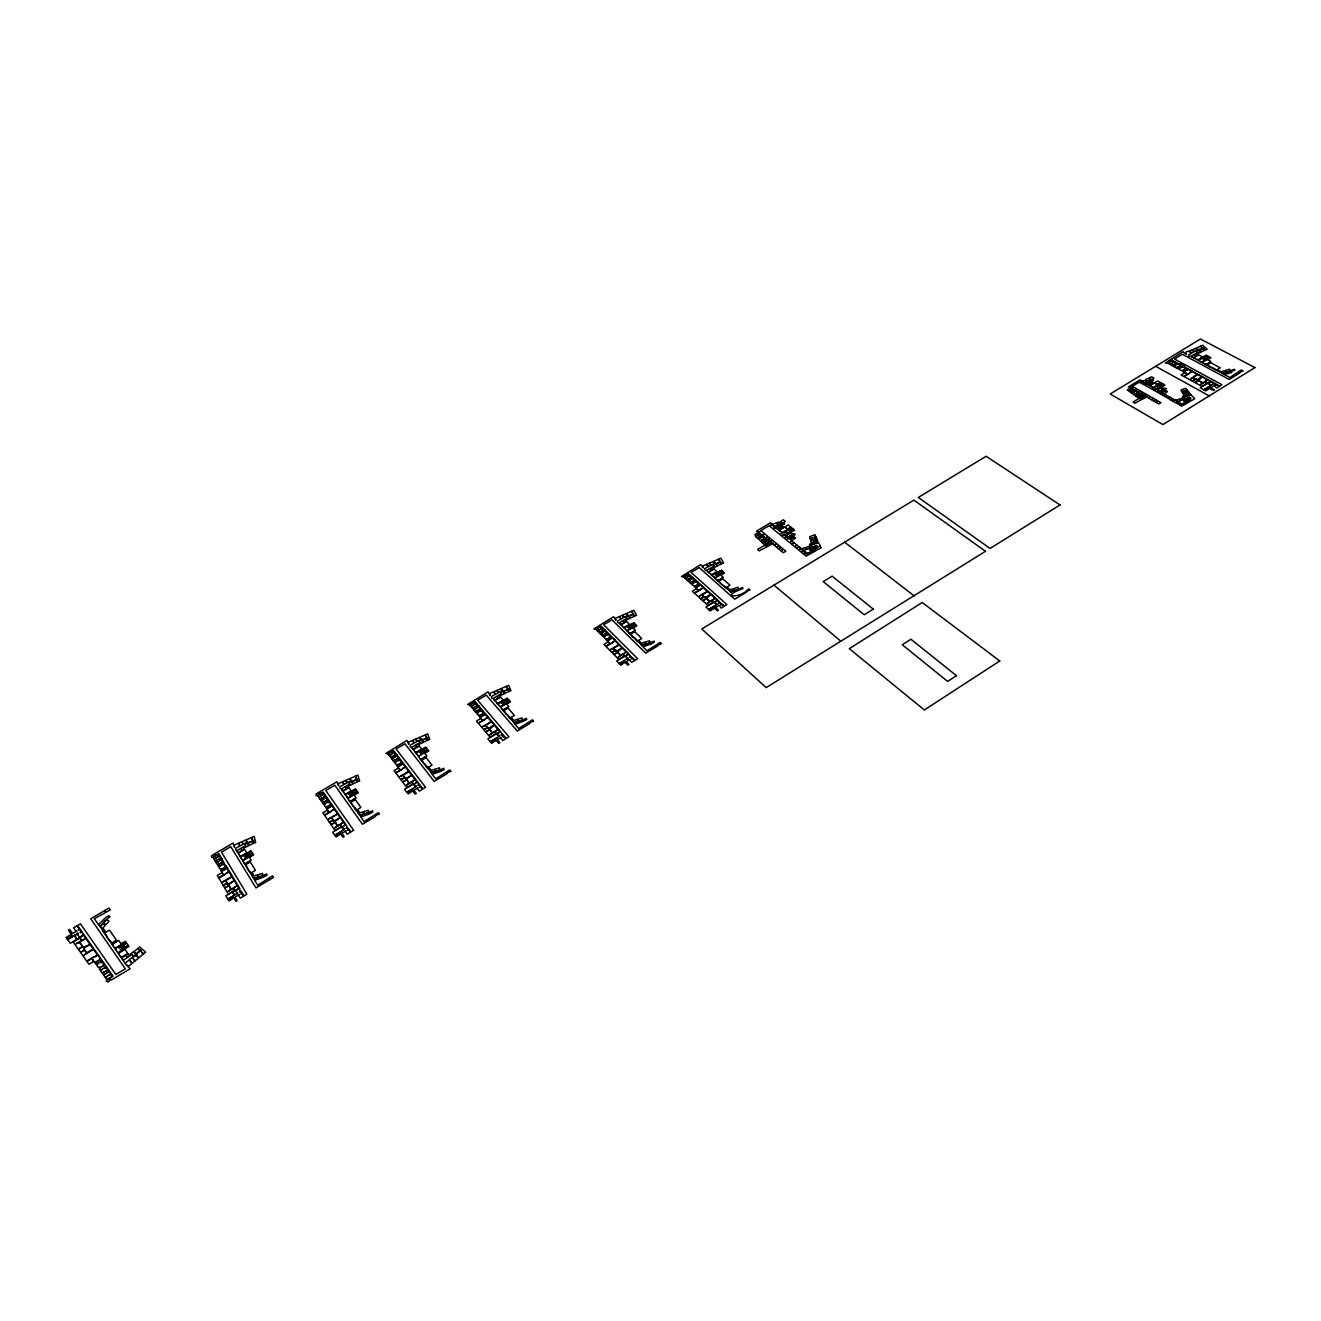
<?xml version="1.0" encoding="UTF-8"?>
<svg xmlns="http://www.w3.org/2000/svg" width="1321" height="1321" viewBox="0 0 1321 1321"><rect width="100%" height="100%" fill="white"/><g stroke="black" fill="none" stroke-linecap="round" stroke-linejoin="round"><path stroke-width="1.5" d="M1178.2 403.995L1176.185 402.855M1162.794 395.293L1159.144 393.245M1164.924 396.498L1163.025 395.425M1168.177 398.331L1165.205 396.663M1168.524 398.529L1170.588 399.702M1173.131 401.138L1170.555 400.032L1172.701 398.711L1175.013 399.982M1178.448 404.143L1179.554 404.771M1207.163 355.696L1206.023 356.389L1206.915 355.564L1206.056 355.101L1200.459 358.536L1205.165 356.637L1204.917 357.809L1198.147 360.006C1203.183 363.225 1191.905 357.198 1197.767 359.807L1202.49 356.901L1198.593 354.821L1193.87 357.71C1198.725 360.881 1187.364 354.722 1193.424 357.496L1196.397 355.679L1194.712 354.788L1196.843 355.415L1198.18 354.606L1196.892 353.912L1201.02 352.195L1198.725 350.197L1196.496 351.518L1198.279 352.426C1194.828 353.235 1188.603 359.213 1188.471 354.903L1198.246 349.487L1202.952 348.463L1202.605 347.654L1204.719 349.52L1203.216 348.694L1199.65 350.263L1201.284 351.782L1207.196 349.19L1202.704 345.26L1200.822 346.085L1201.829 347.473L1200.442 346.251L1195.901 348.249L1197.255 349.504L1195.34 348.48L1192.236 349.85L1194.085 351.336L1191.724 350.065L1189.313 351.122L1191.41 352.724L1188.817 351.336C1181.535 351.617 1190.072 356.175 1184.243 353.07L1183.038 351.65L1165.353 362.961L1167.5 363.292L1169.25 361.327L1170.34 361.921L1167.979 363.358L1169.63 364.249L1171.81 363.275L1169.944 364.431L1171.859 365.471L1174.088 364.53L1172.222 365.669L1173.725 366.495L1175.954 365.537L1174.072 366.677L1176.103 367.783L1178.315 366.825L1176.45 367.981L1177.886 368.774L1180.181 367.849L1179.257 369.517L1180.908 370.425L1184.095 369.979L1182.212 371.135L1183.484 371.828L1187.761 369.203L1184.409 369.401L1184.954 367.172L1191.707 370.838L1188.074 369.368L1183.798 371.994L1187.018 373.76L1184.557 372.885L1181.139 374.982L1183.715 376.386L1189.594 373.216L1184.095 376.584L1192.054 380.96L1195.835 379.061L1192.417 381.158L1194.96 382.562L1198.675 380.63L1195.257 382.727L1201.945 386.393L1206.965 383.305L1204.702 382.066L1200.541 384.626L1202.358 383.09L1199.088 380.844L1202.804 382.875L1206.783 380.431L1205.033 381.852L1207.84 383.404L1210.663 381.653L1197.701 374.603L1192.979 377.509L1194.745 378.929L1192.582 377.756L1190.469 379.044L1197.239 374.355L1192.203 371.614L1189.742 372.687L1192.103 371.052L1212.117 381.934L1209.673 382L1208.566 384.114L1207.311 383.437L1200.178 387.829L1203.662 389.761L1209.821 386.194L1203.91 389.86L1208.897 387.994L1204.901 390.471L1205.677 390.884L1209.673 388.424L1213.537 390.537L1214.527 389.943L1210.647 387.813L1214.049 385.715L1216.79 388.027L1219.399 386.409L1218.028 385.666L1219.778 386.112L1221.975 384.741L1174.518 359.015L1182.278 354.276L1229.24 379.507L1239.94 372.902L1238.999 372.406L1243.144 370.92L1241.327 369.963L1229.834 377.525L1224.253 374.537L1231.783 372.472L1231.04 371.432L1235.019 370.128L1234.375 369.236L1227.82 371.895L1230.545 370.739L1229.438 369.203L1225.426 370.474L1226.879 372.192L1223.048 373.397C1226.796 375.775 1218.821 371.795 1222.586 373.149L1225.805 372.175L1224.848 370.64L1221.496 371.696L1217.004 370.161C1220.307 372.885 1203.827 363.11 1216.757 369.996L1220.257 367.832L1210.713 362.73L1207.212 364.877L1211.175 367.519L1206.321 364.926L1209.92 362.317M1158.814 393.047L1143.936 384.642M1133.451 389.91L1130.66 392.188L1133.699 390.653L1132.956 390.223M1143.606 384.461L1139.544 382.479C1142.318 379.969 1128.481 388.457 1132.691 386.591L1153.283 398.232L1151.07 399.586L1148.659 398.232L1149.815 397.126L1148.329 398.034C1146.925 395.095 1143.656 395.953 1146.199 397.208L1134.789 403.252L1133.055 402.063L1139.065 398.397L1140.502 398.843L1138.999 397.968L1142.698 395.706L1138.702 397.803L1137.001 396.828L1140.667 394.583L1136.687 396.647L1135.466 395.953L1139.164 393.691L1135.416 395.557L1134.161 394.863L1137.546 392.783L1133.847 394.665L1127.193 389.926L1130.231 388.077L1131.734 388.935L1129.438 390.603L1131.965 389.068L1134.045 389.811L1131.073 387.202L1128.266 387.02L1140.04 379.837L1141.74 380.729L1140.601 381.422L1142.962 382.066L1142.104 381.125L1146.463 380.134L1145.868 379.408L1151.615 376.799L1154.042 378.07L1151.45 379.655L1149.567 378.962L1150.294 379.375C1147.916 381.538 1149.138 378.879 1151.202 381.208L1153.299 379.837L1151.417 381.323L1154.009 383.107L1157.51 380.96L1160.895 382.842C1155 384.411 1158.121 386.657 1161.308 383.073L1163.025 384.031C1157.196 384.428 1162.298 387.928 1160.432 385.963L1163.322 384.196L1164.99 385.105L1161.44 386.954L1164.131 388.457L1161.473 389.233L1162.199 389.645C1158.253 393.047 1164.957 386.657 1166.46 388.671L1161.836 391.544L1164.858 390.124L1167.467 391.544L1163.273 395.012L1164.775 394.352L1166.691 395.408L1165.683 396.366L1166.988 395.573L1169.993 397.225L1169.002 398.232L1170.34 397.406L1172.421 398.562M1146.034 383.8L1150.641 384.708L1153.464 383.437L1149.997 385.567C1154.224 387.78 1146.529 385.237 1150.277 384.939L1144.069 384.163L1145.34 383.404L1143.375 382.297L1144.878 382.694L1147.8 380.894C1149.435 379.292 1144.036 383.09 1146.628 383.668M1150.756 380.96L1153.101 379.672L1151.235 380.811M1175.905 402.707L1173.131 401.501C1173.659 398.48 1179.372 402.393 1176.02 400.197L1182.906 397.968L1184.491 398.859L1180.974 400.445L1179.257 399.768L1180.495 400.659L1176.384 402.41L1178.068 401.7L1180.082 402.839L1178.926 403.846L1181.535 403.648C1178.101 405.96 1193.771 399.157 1190.469 397.885L1184.326 401.336L1183.352 400.758L1189.775 397.192L1184.871 398.694L1183.104 397.753M708.502 609.427L715.272 605.629L708.7 609.575M619.103 663.571L625.857 659.526M490.157 741.642L497.307 737.597L490.322 741.791M227.707 899.023L235.336 894.73M334.642 835.186L342.073 830.992L334.807 835.351M227.856 899.205L232.826 896.216M717.567 572.257L718.971 572.852L717.204 571.927M715.404 574.222L718.03 572.67M718.294 572.241L719.549 571.498M721.679 570.507L720.407 571.266M630.431 625.328L624.371 627.723C627.822 631.95 619.648 623.925 624.106 627.458L629.457 624.272L626.649 621.53L621.299 624.701C624.618 628.846 616.412 620.655 620.969 624.404L624.338 622.406L623.132 621.233L624.85 622.141L626.369 621.233L625.444 620.325L629.82 618.509L628.449 615.982L625.939 617.419L627.244 618.624C623.545 619.202 616.99 626.071 617.386 620.969L628.284 615.091L629.044 615.85L632.941 614.149L632.908 613.159L634.163 615.553L633.089 614.447L629.275 616.114L630.216 618.046L636.54 615.305L633.882 610.302L631.867 611.161L632.28 612.894L631.455 611.342L626.583 613.439L627.376 615.041L625.989 613.704L622.653 615.14L623.809 617.056L622.108 615.388L619.532 616.494L620.87 618.542L619.004 616.725L615.553 618.211L615.9 620.21L613.621 616.725L593.856 628.928L595.705 629.457L598 627.211L598.776 627.987L596.118 629.572L597.29 630.744L599.635 629.721L597.505 630.976L598.875 632.346L601.253 631.355L599.14 632.61L600.213 633.7L602.591 632.693L600.461 633.948L601.897 635.401L604.275 634.394L602.145 635.649L603.185 636.689L605.596 635.731L604.159 637.68L605.348 638.869L608.403 638.555L606.273 639.81L607.181 640.718L612.036 637.845L611.128 636.937L608.898 637.861L610.219 635.236L615.041 640.058L612.267 638.076L607.396 640.949L609.708 643.261L607.776 642.072L603.912 644.367L605.745 646.233L612.25 642.782L606.009 646.497L611.689 652.26L615.817 650.213L611.953 652.524L613.753 654.357L617.848 652.26L613.984 654.572L618.756 659.41L624.437 656.009L622.818 654.374L618.112 657.197L620.325 655.48L618.145 652.557L620.804 655.249L625.328 652.541L623.198 654.159L625.213 656.19L628.416 654.275L619.136 644.962L613.786 648.165L614.876 649.982L613.34 648.429L610.616 649.519L618.806 644.631L615.206 641.015L612.581 642.155L615.322 640.355L629.638 654.704L627.392 654.622L625.626 657.098L624.717 656.19L616.61 661.045L619.83 664.281L624.503 661.788L620.523 665.057L625.064 662.349L627.822 665.14L628.945 664.48L626.171 661.689L630.034 659.377L629.473 660.071L631.702 662.333L634.674 660.55L633.7 659.559L635.137 660.203L637.63 658.7L603.647 624.75L611.986 619.83L645.688 653.152L657.841 645.87L657.164 645.209L661.491 643.69L660.186 642.435L646.943 650.807L642.931 646.861L651.071 643.971L654.357 642.221L654.093 641.114L647.141 643.905L650.048 642.7L649.602 640.768L645.474 642.039L646.184 644.202L642.254 645.408C644.83 648.545 638.918 643.178 641.907 645.077L645.209 644.12L644.896 642.204L641.445 643.261L638.753 640.619L637.911 641.131C639.826 645.011 628.598 631.719 637.729 640.9L641.725 638.538L634.856 631.785L630.877 634.146L633.535 637.597L630.051 634.146L634.278 631.24L629.803 633.915L628.334 632.462L630.1 633.469L635.451 630.299L632.709 627.607L627.376 630.778C630.117 634.41 622.868 626.864 627.244 630.563L634.608 626.187L633.931 625.527L628.383 628.235L631.669 625.824L634.922 624.932L635.236 626.171L633.502 627.772L636.904 625.741L634.179 623.099M630.695 624.883L631.983 624.123M634.163 623.099L632.858 623.875M247.605 853.234L244.402 855.579L243.939 854.836L250.973 850.674L250.131 852.474L251.568 851.616L253.649 854.885L249.867 857.131L251.882 853.828L248.53 854.737L245.062 857.89L250.808 854.472L251.32 855.298L243.147 860.153L241.66 859.013L243.411 861.853L243.229 860.417L249.124 856.9L251.188 860.219L245.26 863.752L243.774 862.464L244.88 864.248L249.834 861.292L245.062 864.545L247.671 868.805L245.871 864.595L250.263 861.969L255.432 870.324L251.007 872.95L248.018 869.35L251.007 874.238L252.063 872.669L254.078 875.939L257.678 874.849L257.545 877.127L254.127 878.118C251.634 875.707 256.191 882.395 254.375 878.531L258.487 877.276L258.289 874.667L262.582 873.346L262.598 875.658L259.477 876.979L266.892 873.974L266.892 875.328L263.308 877.243L254.722 880.281L257.727 885.186L272.522 875.84L273.513 877.408L269.913 879.555L268.956 879.01L269.467 879.836L255.96 887.91L230.746 846.678L221.515 852.128L246.862 894.135L244.104 895.787L242.833 894.961L243.576 896.183L240.273 898.164L238.606 895.374L239.316 894.565L235.039 897.124L237.086 900.592L235.848 901.335L233.8 897.867L228.764 900.872L233.388 897.174L228.269 899.898L225.858 895.902L234.857 890.519L235.534 891.642L237.83 888.785L239.993 888.967L229.326 871.216L226.238 873.231L229.061 872.009L231.736 876.483L222.655 881.9L225.544 880.727L226.7 882.659L226.04 880.43L231.984 876.896L238.903 888.406L235.353 890.536L233.85 888.026L236.294 886.209L231.274 889.198L229.293 885.879L230.746 889.446L228.203 891.394L233.437 888.273L234.643 890.288L228.318 894.069L224.768 888.075L229.078 885.516L224.62 887.811L223.266 885.532L227.559 882.973L223.084 885.202L218.857 878.069L225.792 873.957L218.659 877.738L217.305 875.443L221.598 872.9L223.183 874.419L221.482 871.546L226.865 868.359C231.902 876.797 225.181 862.365 225.313 865.783L223.827 868.26L226.023 866.956L226.7 868.079L221.317 871.266L220.64 870.143L223.001 868.739L219.946 868.97L219.071 867.517L220.921 865.255L218.345 866.295L217.585 865.007L219.93 863.604L217.404 864.694L216.33 862.894L218.675 861.507L216.149 862.596L215.34 861.242L217.684 859.855L215.141 860.912L214.134 859.211L216.479 857.824L213.969 858.931L213.094 857.478L216.05 855.727L215.472 854.77L212.714 857.329L211.525 857.412L211.69 855.612L233.041 843.062L234.461 847.289L234.577 844.912L238.275 843.31L239.679 845.556L238.837 843.062L241.594 841.857L242.882 843.921L242.189 841.609L245.756 840.057L246.796 841.708L246.4 839.776L251.601 837.514L252.047 839.396L252.03 837.332L254.193 836.391L255.663 842.468L248.893 845.407L248.398 843.079L252.493 841.279L253.285 842.633L253.731 840.75L252.608 839.743L252.41 840.916L248.232 842.748L247.671 841.824L235.732 848.28C234.692 854.274 241.826 846.497 245.855 845.952L244.864 844.466L247.638 842.881L248.398 845.952L243.708 847.9L244.418 849.023L242.734 850.014L241.264 848.858L242.172 850.328L238.441 852.54L236.987 851.401L238.936 854.588L238.705 852.904L244.633 849.386L246.73 852.788L240.802 856.305L239.365 855.281L241.281 858.386L241 856.635L243.411 855.215L244.104 856.355L249.355 852.937L247.341 852.821M351.98 791.081L348.529 792.848L352.41 792.633L353.879 790.982L351.848 790.899L355.382 788.802L358.305 792.782L354.622 794.961L356.472 791.807L353.136 792.699L349.834 795.754L355.415 792.435L355.976 793.211L348.034 797.917C344.319 793.558 350.23 802.425 348.117 798.181L353.863 794.763L356.125 797.901L350.362 801.335L348.794 800.13L349.999 801.814L354.821 798.941L350.197 802.111L353.054 806.14L351.023 802.128L355.299 799.585L360.947 807.478L356.653 810.054C349.124 799.073 358.14 815.123 356.769 810.301L357.694 809.756L359.906 812.861L363.457 811.771L363.457 813.951L360.072 814.925C357.43 812.663 362.383 818.987 360.336 815.321L364.398 814.083L364.051 811.589L368.311 810.301L368.443 812.498L365.389 813.786L372.671 810.846L372.753 812.118L369.236 814L360.782 817.005L364.068 821.629L378.45 812.564L379.523 814.033L375.032 815.618L375.593 816.395L362.449 824.254L334.807 785.219L325.825 790.519L353.648 830.282L350.957 831.9L349.636 831.124L350.445 832.28L347.241 834.212L345.408 831.57L346.069 830.793L341.908 833.27L344.17 836.556L342.965 837.283L340.702 833.997L335.815 836.936L340.257 833.353L335.253 836.011L332.611 832.213L341.379 826.979L342.106 828.052L344.253 825.295L346.449 825.46L334.741 808.634L331.753 810.599L334.51 809.41L337.466 813.637L328.615 818.904L331.472 817.749L332.727 819.581L331.951 817.468L337.73 814.017L345.326 824.931L341.875 826.996L340.224 824.618L342.568 822.851L337.681 825.774L335.517 822.62L337.169 826.005L334.725 827.904L339.811 824.865L341.132 826.764L334.989 830.447L331.092 824.766L335.27 822.273L330.911 824.519L329.441 822.372L333.619 819.879L329.226 822.058L324.586 815.305L331.323 811.292L324.372 814.991L322.869 812.811L327.047 810.334L328.747 811.771L326.865 809.046L332.099 805.942C337.648 813.934 330.085 800.262 330.415 803.515L329.045 805.876L331.175 804.621L331.918 805.678L326.683 808.782L325.94 807.725L328.235 806.355L325.181 806.619L324.223 805.232L325.957 803.052L323.414 804.076L322.572 802.854L324.867 801.5L322.374 802.557L321.201 800.856L323.48 799.502L321.003 800.559L320.111 799.304L322.407 797.95L319.913 798.99L318.79 797.372L321.069 796.018L318.609 797.108L317.651 795.721L320.524 794.02L319.897 793.112L317.255 795.589L316.066 795.688L316.132 793.971L336.921 781.735L338.589 785.764L338.572 783.502L342.205 781.916L343.724 784.063L342.75 781.685L345.458 780.513L346.862 782.461L346.036 780.249L349.553 778.73L350.676 780.298L350.164 778.465L355.299 776.236L355.844 778.019L355.712 776.054L357.842 775.13L359.642 780.909L352.988 783.799L352.377 781.586L356.389 779.819L357.264 781.107L357.611 779.291L356.422 778.366L356.29 779.489L352.195 781.272L351.568 780.381L339.926 786.705C339.084 792.435 346.036 784.905 349.966 784.36L348.893 782.957L351.584 781.405L352.525 784.327L347.918 786.226L348.694 787.299L347.06 788.274L345.524 787.184L346.515 788.571L342.882 790.718C339.002 786.292 345.739 795.903 343.163 791.064L348.926 787.646L351.221 790.866L345.458 794.284C341.66 790.123 348.381 799.535 345.673 794.615L348.017 793.211L348.794 794.301L352.129 791.279M501.303 702.64L504.011 701.022M504.473 700.757L505.96 700.147L504.639 700.939M501.386 702.855L504.176 701.203M355.877 789.496L354.49 790.321L356.043 789.694M419.566 751.765L422.34 750.113M422.803 749.833L424.322 749.222L422.951 750.031M426.27 747.769L424.9 748.594L426.435 747.967M419.632 751.996L422.489 750.311M781.553 524.288L780.315 524.354L781.487 522.967L779.572 523.76L780.612 522.257L782.329 523.149L785.368 521.366L783.221 519.747L780.265 521.977L776.748 522.637L777.161 523.529L776.319 522.835L772.504 524.536L773.132 525.692L770.903 524.833L772.24 524.041L770.572 522.786L756.454 531.108L758.006 532.413L759.41 531.587L758.782 532.346L761.755 534.807L757.709 537.515L761.193 535.798L760.549 535.253M775.807 527.872L780.249 529.143L783.419 527.74L779.357 530.15C783.006 533.024 775.988 529.473 779.803 529.391L777.937 529.622L775.493 527.607L773.726 528.251L775.196 527.376L773.495 525.973L774.915 526.501L778.333 524.487C780.364 522.72 773.924 526.864 776.434 527.756M781.305 524.668L783.997 523.232L781.834 524.52M781.702 524.982L784.558 523.76L782.049 524.685M67.487 939.314L75.429 934.971L67.619 939.561M1179.884 404.953L1181.486 406.224L1183.781 404.92L1182.609 404.259L1184.111 404.738L1185.333 404.044L1184.177 403.4L1185.812 403.78L1194.729 398.744L1190.898 394.781L1182.956 397.439L1182.477 396.35L1186.572 395.078L1185.68 393.675L1185.878 394.913L1184.111 395.441L1182.906 393.41L1185.449 393.295L1183.847 390.752L1181.767 391.495L1180.924 390.058L1185.779 388.192L1186.918 389.662L1185.284 390.256L1185.977 391.214L1187.15 389.976L1188.206 391.33L1186.175 391.495L1187.1 392.783L1188.388 391.561L1189.461 392.981L1187.364 393.146L1188.883 395.243M815.255 539.331L816.774 538.836L817.517 540.553L815.354 540.685L815.833 543.757L817.105 543.294L816.081 541.395L817.649 540.85L817.633 543.096L818.525 542.782L820.242 545.705L819.482 546.118L821.414 547.67L811.077 553.35L809.525 552.822L810.533 553.648L809.096 554.44L807.709 553.796L808.733 554.638L806.074 556.091L803.151 553.697M815.14 539.034L816.642 538.539L815.932 536.871L814.413 538.308L813.951 537.135L815.767 536.508L814.991 534.691L809.591 536.739L810.087 538.489L812.365 537.68L812.729 538.836L810.186 538.869L810.665 540.487C812.547 537.531 813.918 541.709 812.597 540.206L810.747 540.817L811.457 543.311L813.389 542.733L813.505 541.247L814.05 542.948L809.575 544.318L809.79 545.639L814.05 544.103C817.996 542.683 806.52 545.408 811.408 547.224L816.774 545.606L809.344 549.635L810.202 550.362L817.303 546.465C822.735 546.977 799.783 556.851 806.768 553.02L805.727 552.161L802.937 553.516L796.546 548.248M1184.442 391.693L1181.965 391.809L1182.741 393.146L1184.623 391.99M1207.179 355.679L1210.961 357.677L1207.955 359.527L1209.309 358.123L1208.055 357.463M1208.335 357.017L1203.299 360.121M1207.708 357.661L1208.649 358.173L1202.16 362.152C1196.298 359.411 1206.453 365.108 1202.358 362.317L1207.047 359.444L1210.862 361.475L1205.974 364.728L1203.943 363.638L1206.156 364.365M1206.056 358.42L1205.66 358.668M1155.627 366.313L1209.243 395.887M1151.384 399.768L1153.481 400.94L1155.677 399.586L1153.018 398.397M1153.827 401.138L1156.024 402.393L1157.477 401.501L1156.37 402.591L1158.798 403.962L1161.027 402.608L1155.413 399.751M844.631 542.188L913.95 595.738M798.809 546.564L796.976 545.111L795.407 546.035L796.679 544.863L794.053 542.766L792.534 543.674L793.789 542.568L792.121 541.23L790.42 541.94L795.556 537.977L793.26 536.177L789.859 537.746L795.275 534.51L794.35 533.767L788.885 536.574L792.963 534.146L790.619 532.247L794.664 530.183L793.227 529.027L789.842 531.025C791.048 533.816 787.002 528.747 792.963 528.813L791.461 527.607L787.415 530.002L786.837 529.176L791.097 527.31L788.142 524.949L784.047 527.376L780.959 524.387M805.513 551.996L803.746 550.543L801.864 551.336L806.471 549.404L805.43 548.298L807.015 549.156L810.995 547.406L809.591 546.283L802.045 548.661C805.893 549.8 796.084 549.404 801.071 548.364L799.056 546.762L796.299 548.05L769.565 526.039C773.016 523.133 756.438 532.974 761.193 530.91L785.83 551.171L783.237 552.706L781.124 550.973L782.511 549.701L780.81 550.708L778.911 549.14L780.315 547.868L778.597 548.892L776.781 547.389L778.234 546.151L776.517 547.175L774.42 545.441L775.856 544.186L774.123 545.21C773.214 541.643 770.242 542.039 772.174 544.136L759.08 550.907L757.627 549.404L764.644 545.276L765.998 545.854L764.694 544.764L769.02 542.204L764.43 544.549L762.96 543.311L767.237 540.784L762.679 543.08L761.639 542.204L765.949 539.645L761.672 541.742L760.599 540.834L764.545 538.506L760.302 540.603L755.331 536.508L756.322 535.93L754.786 534.675L758.337 532.578L759.641 533.667L756.9 535.583L759.839 533.833L761.325 535.071M773.924 585.137L840.85 641.18M721.481 570.342L714.644 573.446L715.173 574.652L714.182 573.776L712.069 575.031C715.734 579.044 707.148 571.448 711.771 574.784L717.006 571.679L714.05 569.07L708.832 572.175C712.349 576.105 703.713 568.344 708.485 571.894L711.771 569.945L710.5 568.823L712.267 569.665L713.753 568.79L712.779 567.931L717.105 566.148L715.586 563.737L713.142 565.14L714.496 566.28C710.88 566.874 704.44 573.529 704.72 568.641L715.371 562.878L716.18 563.605L720.011 561.937L719.945 560.996L721.316 563.258L720.176 562.218L716.428 563.852L717.468 565.685L723.693 562.994L720.771 558.238L718.789 559.08L719.285 560.731L718.393 559.262L713.588 561.326L714.463 562.845L713.01 561.574L709.724 562.994L710.979 564.81L709.179 563.225L706.652 564.315L708.089 566.263L706.141 564.546L702.739 565.999L703.185 567.914L700.724 564.595L681.471 576.501L683.337 576.996L685.549 574.817L686.359 575.543L683.75 577.079L684.988 578.202L687.3 577.194L685.236 578.416L686.672 579.737L689.017 578.763L686.953 579.985L688.076 581.009L690.404 580.018L688.34 581.24L689.859 582.627L692.204 581.636L690.123 582.858L691.213 583.849L693.591 582.908L692.254 584.79L693.492 585.913L696.547 585.566L694.466 586.805L695.424 587.663L700.163 584.856L699.205 583.998L697.009 584.906L698.198 582.363L703.284 586.953L700.394 585.071L695.655 587.878L698.082 590.074L696.084 588.951L692.303 591.197L694.252 592.964L700.625 589.579L694.516 593.212L700.51 598.677L704.572 596.679L700.79 598.925L702.706 600.659L706.702 598.611L702.937 600.873L707.957 605.447L713.522 602.145L711.804 600.593L707.214 603.334L709.344 601.666L707.016 598.892L709.823 601.451L714.232 598.809L712.184 600.378L714.298 602.293L717.435 600.428L707.643 591.61L702.425 594.731L703.614 596.465L701.979 594.978L699.304 596.052L707.296 591.296L703.499 587.878L700.923 588.984L703.581 587.218L718.674 600.824L716.411 600.774L714.744 603.169L713.802 602.31L705.876 607.033L709.278 610.104L713.868 607.677L710.021 610.847L714.446 608.205L717.353 610.847L718.442 610.203L715.536 607.544L719.301 605.299L721.117 608.106L724.024 606.372L722.983 605.431L724.453 606.042L726.897 604.589L691.098 572.406L699.222 567.601L734.707 599.189L746.58 592.072L745.87 591.461L750.13 589.959L748.759 588.753C740.635 599.057 718.195 597.307 742.897 588.621L742.584 587.548L735.731 590.305L738.588 589.116L738.043 587.267L733.964 588.522L734.79 590.603L730.876 591.791C733.634 594.764 727.442 589.694 730.53 591.478L733.799 590.52L733.386 588.704L729.968 589.744L727.144 587.251L726.434 588.555L722.224 584.807L726.137 587.531L730.018 585.203L722.785 578.829L718.921 581.124L721.745 584.394L718.079 581.141L722.191 578.301L717.815 580.91L716.279 579.539L718.096 580.48L723.314 577.376L720.424 574.833L715.222 577.938C718.162 581.389 710.516 574.222 715.09 577.723L722.29 573.446L716.114 575.477L719.301 573.132L722.521 572.257L722.901 573.43L721.233 574.982L724.569 573L721.695 570.49M633.981 622.934L627.013 626.104L627.64 626.715M627.227 658.717C625.791 656.487 630.579 658.485 626.666 659.278M508.502 700.708L502.574 704.225M508.04 701.236L508.882 702.178L507.033 703.845L510.567 701.748L508.057 698.892L506.686 699.717L507.297 698.082L500.725 701.979L501.567 703.053L500.246 702.326L497.984 703.664C501.121 708.205 493.575 699.552 497.736 703.383L503.284 700.08L500.709 697.125L495.16 700.411C498.149 704.869 490.586 696.051 494.863 700.097L498.347 698.033L497.224 696.761L498.859 697.736L500.444 696.811L499.586 695.837L504.061 693.971L502.888 691.263L500.296 692.749L501.485 694.053C497.703 694.615 490.966 701.781 491.544 696.398L502.773 690.322L503.483 691.131L507.462 689.397L507.512 688.34L508.783 689.199L508.585 690.9L507.611 689.711L503.681 691.428L504.49 693.475L510.963 690.668L508.684 685.318L506.62 686.21L506.901 688.043L506.207 686.392L501.22 688.555L501.881 690.256L500.609 688.819L497.191 690.289L498.215 692.336L496.63 690.536L494.004 691.676L495.177 693.872L493.46 691.907L489.926 693.442L490.124 695.556L488.126 691.824L467.634 704.489L469.417 705.067L471.861 702.722L472.571 703.548L469.814 705.183L470.887 706.454L473.298 705.397L471.102 706.702L472.357 708.188L474.8 707.164L472.604 708.469L473.595 709.641L476.006 708.601L473.81 709.905L475.147 711.474L477.575 710.434L475.362 711.738L476.32 712.861L478.78 711.87L477.211 713.934L478.301 715.206L481.356 714.909L479.16 716.213L479.985 717.204L485.005 714.215L484.18 713.241L481.901 714.182L483.403 711.408L487.829 716.609L485.22 714.463L480.2 717.435L482.297 719.928L480.481 718.624L476.468 721.018L478.169 723.016L484.873 719.45L478.4 723.297L483.618 729.506L487.878 727.409L483.866 729.803L485.534 731.768L489.744 729.621L485.732 732.016L490.108 737.217L496.019 733.7L494.533 731.933L489.645 734.856L491.957 733.056L490.008 729.935L492.452 732.825L497.142 730.034L494.913 731.702L496.762 733.882L500.081 731.9L491.544 721.893L485.996 725.196L486.954 727.144L485.534 725.46L482.759 726.583L491.247 721.53L487.928 717.633L485.253 718.806L488.093 716.923L501.27 732.379L499.041 732.263L497.092 734.872L496.267 733.882L487.862 738.901L490.834 742.402L495.656 739.826L491.462 743.244L496.168 740.437L498.711 743.442L499.866 742.749L497.323 739.743L501.32 737.349L500.709 738.076L502.756 740.503L505.844 738.67L504.936 737.597L506.323 738.307L508.915 736.755L477.641 700.196L486.26 695.11L517.304 730.992L529.903 723.446L529.275 722.736L533.667 721.183L532.462 719.829L518.707 728.515L515.025 724.271L523.314 721.316L526.699 719.516L526.518 718.327L519.417 721.183L522.389 719.945L522.076 717.897L517.898 719.169L518.443 721.481L514.447 722.703C516.792 726.071 511.31 720.292 514.133 722.356L517.469 721.382L517.304 719.351L513.803 720.424L511.326 717.584L510.451 718.096C512.102 722.339 501.897 707.924 510.302 717.864L514.414 715.404L508.09 708.139L503.978 710.582L506.372 714.281L503.152 710.582L507.561 707.544L502.921 710.318L501.584 708.75L503.251 709.856L508.783 706.57L506.257 703.68L500.742 706.95C503.218 710.863 496.547 702.722 500.642 706.718L508.271 702.194L507.644 701.468M505.827 702.293L505.365 702.574M1187.265 395.854L1186.803 396.019M424.454 752.887L426.832 755.909L421.184 759.278L419.55 758.122L420.821 759.757L425.577 756.933L421.052 760.021L424.074 763.901L421.861 760.054L426.072 757.544L432.033 765.156L427.822 767.666C419.863 757.164 429.474 772.488 427.954 767.914L428.863 767.385L431.191 770.358L434.725 769.284L434.807 771.381L431.439 772.372C428.698 770.193 433.899 776.269 431.736 772.735L435.765 771.514L435.319 769.103L439.546 767.815L439.761 769.945L436.739 771.216L443.939 768.31L444.071 769.549L440.62 771.381L432.231 774.37L435.715 778.812L449.8 769.928L450.94 771.348L446.481 772.917L447.076 773.66L434.18 781.372L404.953 743.789L396.135 749.007L425.577 787.283L422.935 788.868L421.581 788.125L422.439 789.231L419.285 791.13L417.353 788.587L417.981 787.828L413.902 790.272L416.297 793.426L415.108 794.136L412.713 790.982L407.908 793.855L412.251 790.354L406.851 792.336L413.985 788.059L406.686 792.171L404.54 789.314L413.126 784.179L413.902 785.202L415.95 782.527L418.163 782.659L405.762 766.477L402.839 768.409L405.564 767.22L408.684 771.299L400.015 776.467L402.822 775.328L404.16 777.078L403.301 775.047L408.982 771.662L417.007 782.164L413.622 784.195L411.871 781.9L414.167 780.183L409.378 783.039L407.066 780.017L408.866 783.27L406.488 785.12L411.475 782.131L412.879 783.98L406.851 787.58L402.723 782.131L406.818 779.671L402.525 781.883L400.973 779.803L405.068 777.375L400.742 779.506L395.821 773.016L402.443 769.07L395.606 772.702L394.021 770.605L398.116 768.178L399.867 769.549L397.885 766.94L403.021 763.885C408.883 771.58 400.775 758.403 401.221 761.54L399.949 763.852L402.046 762.613L402.822 763.621L397.687 766.675L396.911 765.652L399.157 764.314L396.102 764.595L395.078 763.257L396.729 761.144L394.236 762.134L393.344 760.962L395.59 759.641L393.13 760.681L391.875 759.047L394.12 757.709L391.66 758.766L390.735 757.544L392.981 756.223L390.504 757.247L389.332 755.695L391.561 754.374L389.134 755.43L388.11 754.109L390.933 752.442L390.273 751.566L387.714 753.977L385.98 753.35L406.934 740.404L408.767 744.301L408.668 742.088L412.251 740.536L413.869 742.6L412.796 740.305L415.471 739.149L416.957 741.031L416.049 738.901L419.5 737.399L420.705 738.901L420.128 737.135L425.18 734.938L425.791 736.672L425.593 734.757L427.69 733.849L429.721 739.43L423.149 742.286L422.456 740.14L426.419 738.406L427.36 739.644L427.624 737.878L426.402 736.986L426.303 738.076L422.258 739.843L421.597 738.984L410.137 745.193C409.427 750.757 416.28 743.393 420.144 742.848L419.005 741.494L421.663 739.975L422.703 742.798L418.163 744.681L418.972 745.705L417.37 746.662L415.785 745.622L416.825 746.943L413.275 749.057C409.196 744.813 416.33 754.043 413.556 749.387L419.219 746.035L421.647 749.139L415.983 752.491C412.003 748.479 419.12 757.56 416.214 752.805L418.526 751.434L419.797 752.21L419.021 751.088L425.742 747.092L428.83 750.939L425.213 753.086L426.964 749.998L423.645 750.889L420.425 753.878L425.923 750.609L426.518 751.368L418.807 756.239C421.085 760.318 414.827 751.814 418.707 755.992M1190.7 394.583L1189.66 393.212L1188.24 393.724L1189.263 395.111M236.723 893.64C235.765 890.767 240.174 893.805 235.964 894.102M719.185 602.013L719.086 603.35L719.598 602.376L721.415 604.027L720.721 604.803L723.115 604.836L719.185 602.013M630.084 655.943L629.935 657.33L630.48 656.339L632.214 658.073L631.471 658.882L633.865 658.931L630.084 655.943M77.956 933.171L76.024 934.31L78.022 935.516L77.956 933.171M83.074 934.558L80.961 936.969L78.666 936.44L79.607 937.794L70.277 943.293L66.909 938.488L71.862 935.152L66.628 938.224L66.05 937.398L71.284 934.327L68.362 930.182L69.65 929.439L72.572 933.567L77.014 930.958L75.858 931.156L73.514 927.804L76.948 925.79L77.972 927.259L77.559 925.526L80.449 923.825L115.819 974.502L125.346 968.805L90.72 918.755L104.739 910.499L105.416 911.507L105.201 910.235L108.933 908.039L110.237 909.954L94.352 918.706L98.448 924.65L105.119 918.128L108.603 915.783L110.039 916.609L103.897 922.008L106.539 919.779L109.032 921.199L105.928 924.601L103.187 922.801L100.214 926.054C96.796 921.959 102.163 930.413 100.561 926.549L102.972 923.808L105.482 925.08L102.889 927.936L105.63 931.916L103.517 931.999L107.612 937.91L104.904 932.775L109.494 930.067L116.463 940.238L111.922 942.946L108.074 938.587L111.641 943.755L117.041 941.08L111.889 944.135L113.391 946.298L112.599 944.053L118.725 940.42L121.499 944.482L115.389 948.098L113.903 947.041L116.281 950.493L115.654 948.346L124.108 943.326L124.785 944.333L118.84 947.867L123.613 946.397L123.101 945.654L125.908 943.656L124.323 942.732L121.549 943.607L125.462 941.295L128.203 945.324L126.684 946.216L128.352 945.588L128.963 946.513L121.697 950.823L121.07 949.915L126.056 946.959L123.414 947.174L123.893 947.867L120.128 949.733L121.086 951.12L118.593 952.606L116.809 951.252L119.418 955.033L118.873 953.019L125.016 949.353L127.856 953.514L121.73 957.164L120.013 955.892L122.671 959.756L122.027 957.642L125.891 955.347L127.113 957.131L126.436 954.984L128.17 953.944L129.111 955.331L133.058 951.929L136.08 954.571L133.289 956.305L132.067 954.423L123.101 960.367L125.644 964.049L125.561 962.91L132.117 957.477L137.252 955.199L136.459 954.059L140.076 951.087L141.43 951.615L140.802 949.898L138.573 949.172L139.712 950.79L136.179 953.696L133.834 951.781L139.696 946.959L145.69 952.127L143.824 953.663L141.595 952.391L143.444 953.977L138.953 957.692L137.021 956.107L138.408 958.154L135.32 960.697L133.074 958.584L134.808 961.11L132.43 963.092L130.052 960.73L131.951 963.488L128.748 966.13L126.139 964.759L130.168 968.788L111.41 979.984L110.436 979.488L108.173 981.998L106.159 981.057L106.72 979.934L110.568 978.811L109.759 977.656L106.72 979.472L105.482 977.722L107.662 975.938L105.234 977.375L103.798 975.327L105.944 973.494L103.517 974.931L102.378 973.329L104.557 971.513L102.13 972.95L100.611 970.786L102.774 968.97L100.346 970.423L99.257 968.871L101.387 966.989L98.216 967.401L96.978 965.651L98.431 962.794L95.987 964.247L95.046 962.893L100.611 959.591L101.552 960.945L99.554 962.662L103.599 962.712L98.563 955.512L100.379 959.261L94.798 962.563L92.387 959.129L93.395 961.622L88.953 964.264L87.004 961.506L93.907 956.866L86.724 961.11L80.697 952.59L84.874 949.568L80.416 952.21L78.5 949.485L82.728 946.53L78.269 949.172L73.216 942.022L79.772 938.158L81.473 940.569L76.04 943.772L79.144 942.484L82.414 946.1L79.607 942.121L84.825 939.049L81.902 940.321L79.788 937.299L83.471 935.136L93.18 948.973L87.021 952.623L84.874 950.625L86.509 952.92L84.098 955.05L93.527 949.469L97.292 954.852L94.864 956.85L98.249 955.083L83.306 933.716L83.074 934.558M501.617 733.716L501.369 735.17L501.98 734.129L503.565 735.995L502.773 736.837L505.15 736.936L501.617 733.716M418.79 784.476L418.13 785.566L418.707 783.353L421.828 787.432L419.467 787.316L420.293 786.441L418.79 784.476M103.781 964.099L102.229 966.493L104.805 965.585L105.895 967.121L103.632 968.475L106.142 967.5L107.662 969.664L105.663 971.381L108.784 970.126L103.93 963.191L103.781 964.099M346.696 826.896L346.3 828.449L347.01 827.342L348.43 829.373L347.572 830.265L349.916 830.414L346.696 826.896M240.158 890.486L239.679 892.121L240.439 890.965L241.726 893.112L240.835 894.036L243.147 894.218L240.158 890.486M999.766 660.979L924.337 709.971L849.287 648.677L922.207 602.508L999.766 660.979M956.47 675.708L947.586 681.372L902.226 644.714L910.945 639.265L956.47 675.708M985.483 551.286L766.163 687.614L701.765 628.994L913.868 500.114L985.483 551.286M1060.02 504.952L990.056 548.446L918.326 497.456L986.11 456.273L1060.02 504.952M873.313 609.146L864.231 614.76L823.214 581.603L832.114 576.154L873.313 609.146M1206.42 384.939L1206.42 384.939M1207.625 385.6L1207.625 385.6M1209.722 384.411L1210.399 385.831L1212.199 384.725L1209.722 384.411M1212.975 382.396L1212.909 383.866L1215.964 384.543L1215.419 385.237L1218.012 385.138L1212.975 382.396M1254.95 367.585L1162.893 424.586L1110.201 394.005L1200.442 339.002L1254.95 367.585M1196.116 379.226C1196.611 383.536 1207.592 372.307 1197.156 379.788L1196.116 379.226M1218.309 370.854L1221.298 372.472L1218.309 370.854M1151.962 386.673L1152.952 387.697C1150.327 390.95 1163.074 381.62 1153.349 387.466L1151.962 386.673M1184.524 366.941L1180.825 367.436L1182.163 366.148L1180.71 365.372L1178.976 366.429L1180.363 365.174L1178.332 364.084C1173.081 365.57 1182.889 361.194 1184.524 366.941M1157.031 384.064L1155.264 383.486L1157.031 384.064M1142.021 394.368L1136.341 391.561L1139.759 391.412L1138.636 392.436L1140.717 393.625L1142.401 392.915L1140.981 393.774L1142.021 394.368M1142.434 394.599L1143.557 395.673L1141.542 397.258L1145.076 396.102L1143.705 395.326L1145.125 394.467L1142.434 394.599M1158.979 385.154L1159.788 385.6L1158.979 385.154M1157.031 386.541L1158.203 387.978C1155.413 390.455 1163.174 385.204 1158.864 387.565L1157.031 386.541M1154.703 388.225L1154.703 388.225M1155.726 388.803L1154.191 389.877L1157.031 389.035L1155.726 388.803M1143.854 396.416L1140.75 398.331L1143.854 396.416M1157.146 389.596L1157.989 390.075L1157.146 389.596M1158.913 388.457L1158.253 389.167L1161.473 387.515L1158.913 388.457M1158.401 390.306L1156.866 391.396L1160.399 391.429L1158.401 390.306M1160.713 391.61L1159.293 392.766L1163.818 393.344L1160.713 391.61M1165.006 390.933L1162.909 392.205L1165.006 390.933M1172.354 360.319L1170.604 361.393L1172.239 360.749L1173.874 361.657L1172.454 362.879L1174.204 361.822L1176.119 362.862L1174.749 364.134L1177.705 363.225L1172.354 360.319M1134.31 389.959L1136.324 391.115L1134.921 390.306L1136.324 389.447L1134.31 389.959M1149.237 381.009L1146.496 382.694L1149.237 381.009M1149.567 381.719L1147.404 383.189L1149.567 381.719M1135.036 391.379L1132.229 393.097L1135.036 391.379M1150.393 382.182L1151.02 382.925C1147.305 385.369 1154.356 381.769 1150.393 382.182M228.698 884.872L227.212 883.534L228.269 884.162L233.652 880.942L228.698 884.872M334.857 821.679L333.305 820.407L334.395 821.002L339.629 817.864L334.857 821.679M406.389 779.093L404.771 777.887L405.877 778.449L411.211 775.609L406.389 779.093M727.293 588.621L729.572 590.619L727.293 588.621M638.836 642.056L640.999 644.169L638.836 642.056M511.31 719.086L513.291 721.382L511.31 719.086M251.832 874.37L252.905 877.326L251.832 874.37M357.545 811.391L358.784 814.182L357.545 811.391M428.764 768.954L430.646 771.348L428.764 768.954M712.514 603.994L712.514 603.994M623.363 657.941L623.363 657.941M713.423 604.82L713.423 604.82M715.718 603.565L715.916 605.249L717.914 604.044L715.718 603.565M494.797 735.731L494.797 735.731M233.14 892.534L233.057 893.376L233.14 892.534M624.222 658.816L624.222 658.816M495.59 736.672L495.59 736.672M233.784 893.607L233.701 894.449L233.784 893.607M498 735.335L498.578 736.606C496.713 737.547 502.624 735.236 498 735.335M342.965 828.564L343.427 829.935C341.429 830.942 347.572 828.564 342.965 828.564M414.777 785.698L415.289 787.019C413.357 788.01 419.401 785.648 414.777 785.698M110.766 974.089L108.504 975.426L110.997 974.419L112.235 976.186L110.733 977.54L113.028 976.169L109.032 970.456L106.786 972.983L109.329 972.041L110.766 974.089M793.607 537.465L790.767 538.588L793.607 537.465M791.395 539.992L788.736 538.456C784.889 540.19 790.718 535.748 791.395 539.992M704.787 596.877C704.407 601.815 717.237 589.216 705.563 597.587L704.787 596.877M616.015 650.427C615.454 655.596 628.763 642.551 616.775 651.17L616.015 650.427M488.06 727.623C487.185 733.122 501.22 719.433 488.737 728.432L488.06 727.623M475.89 703.499L473.843 704.704L476.088 703.746L477.36 705.232L475.56 706.718L478.631 705.81L475.114 701.699L473.05 702.921L474.8 702.227L475.89 703.499M219.303 855.777L217.123 857.065L219.468 856.058L220.491 857.758L218.51 859.377L221.647 858.452L218.807 853.729L216.611 855.034L218.427 854.324L219.303 855.777M323.81 794.037L321.68 795.292L323.992 794.301L325.115 795.903L323.199 797.471L326.32 796.563L323.199 792.088L321.036 793.36L322.836 792.65L323.81 794.037M394.236 752.409L392.155 753.647L394.434 752.673L395.623 754.225L393.757 755.761L396.845 754.852L393.542 750.526L391.429 751.781L393.212 751.088L394.236 752.409M691.378 576.947L689.744 578.334L692.732 577.442L688.703 573.809L686.755 574.965L688.456 574.305L689.694 575.428L688.01 576.782L689.942 575.642L691.378 576.947M603.714 629.49L601.996 630.926L605.018 630.034L601.204 626.204L599.206 627.376L600.939 626.715L602.112 627.888L600.361 629.291L602.326 628.119L603.714 629.49M692.964 577.657L690.866 579.358L693.063 578.449L694.582 579.82L692.914 581.207L694.846 580.068L695.936 581.042L694.318 582.478L697.868 582.066L692.964 577.657M605.249 630.249L603.07 631.999L605.299 631.091L606.735 632.544L605.018 633.964L607 632.792L608.023 633.832L606.339 635.285L609.889 634.906L605.249 630.249M478.829 706.058L476.551 707.891L478.813 706.933L480.15 708.502L478.334 709.988L480.382 708.766L481.323 709.889L479.556 711.425L483.106 711.078L478.829 706.058M221.829 858.733L219.303 860.714L221.68 859.723L222.754 861.523L220.756 863.125L222.935 861.82L223.711 863.108L221.746 864.776L224.735 864.809L221.829 858.733M326.502 796.827L324.074 798.743L326.403 797.768L327.591 799.469L325.66 801.021L327.79 799.766L328.648 800.972L326.749 802.59L330.3 802.276L326.502 796.827M397.043 755.1L394.698 756.966L396.994 756.008L398.248 757.66L396.366 759.179L398.463 757.94L399.355 759.096L397.522 760.681L401.072 760.351L397.043 755.1M785.648 527.624L786.887 528.615L785.648 527.624M781.074 531.554L781.834 532.809C777.359 536.937 794.895 525.477 782.28 532.545L781.074 531.554M768.673 540.57L763.637 536.986L765.486 537.911L767.138 536.937L765.734 538.126L767.551 539.629L769.433 538.852L767.782 539.81L768.673 540.57M769.02 540.867L769.895 542.204L767.451 544.004L771.315 542.766L770.143 541.792L771.794 540.817L769.02 540.867M786.259 531.587L785.483 532.049L787.085 533.337C783.65 536.177 792.798 530.233 787.844 532.891L786.259 531.587M788.571 530.002L789.281 530.58L788.571 530.002M783.452 533.502L783.452 533.502M630.431 624.618L631.355 625.527L630.431 624.618M504.226 700.46L504.605 701.699L504.226 700.46M784.36 534.229L782.527 535.451L785.615 534.559L784.36 534.229M770.011 543.096L766.362 545.243L770.011 543.096M422.571 749.535L422.902 750.823L422.571 749.535M787.663 533.948L787.068 534.955L790.503 532.924L787.663 533.948M786.259 535.088L785.136 535.517L786.259 535.088M786.689 536.144L784.856 537.366L788.422 537.564L786.689 536.144M761.986 535.005L763.736 536.458L762.514 535.434L764.165 534.477L761.986 535.005M779.753 524.685L776.55 526.567L779.753 524.685M779.902 525.543L777.342 527.211L779.902 525.543M762.366 536.706L759.08 538.654L762.366 536.706M780.628 526.121L781.074 527.029C776.599 529.985 784.047 525.758 781.157 526.551L780.628 526.121M101.502 927.92L103.137 931.437L101.502 927.92M83.256 947.289L84.148 949.568L83.867 948.148L89.465 944.845L83.256 947.289M78.897 927.425L79.277 929.142L78.17 929.802L79.524 929.472L81.324 932.065L80.053 932.477L82.662 932.791L78.897 927.425M75.363 936.259L75.396 937.216L75.363 936.259M76.271 937.547L76.304 938.504L76.271 937.547M1187.265 393.757L1186.423 394.021L1187.265 393.757M815.569 540.107L814.562 538.654L815.569 540.107M815.09 541.412L814.248 541.94L815.09 541.412"/></g></svg>
